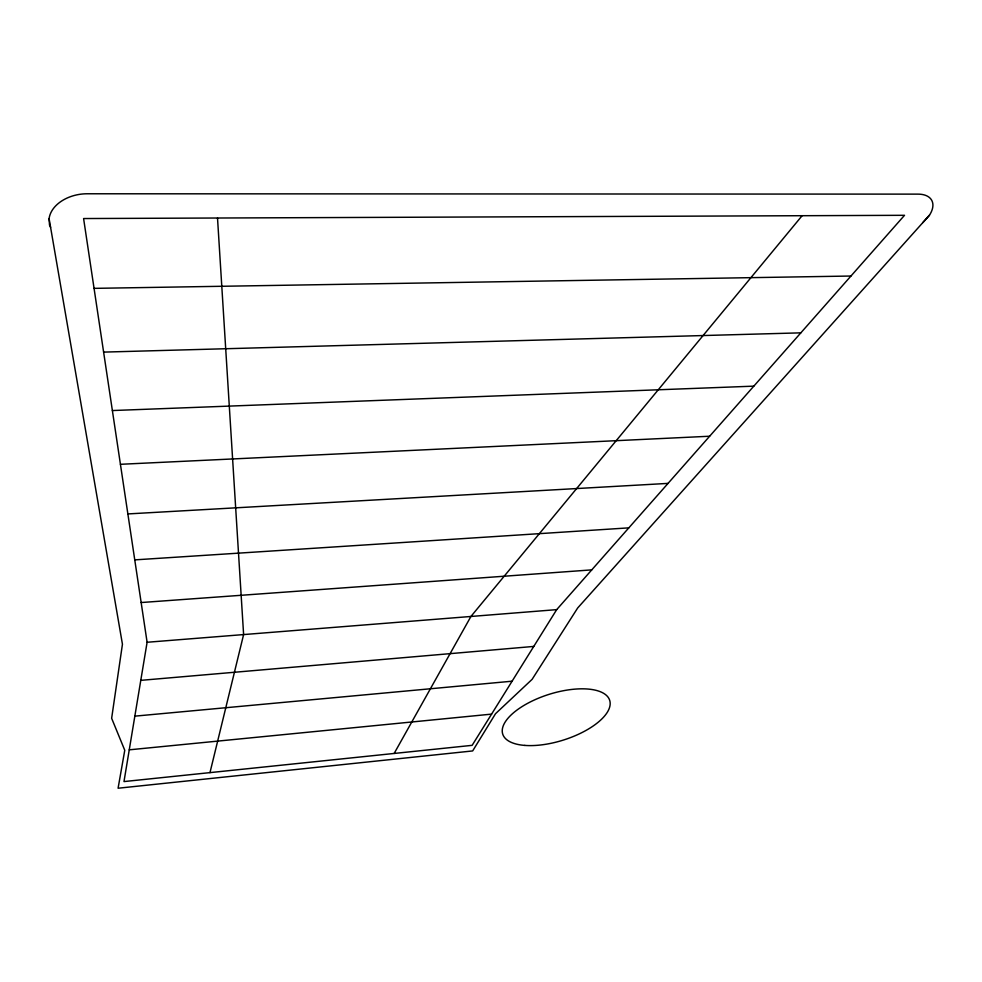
<?xml version="1.0" encoding="UTF-8"?>
<svg xmlns="http://www.w3.org/2000/svg" width="982" height="982" viewBox="0 0 982 982"><rect width="100%" height="100%" fill="white"/><g stroke="black" fill="none" stroke-linecap="round" stroke-linejoin="round"><path stroke-width="1.47" d="M147.104 642.265L123.99 781.574L472.133 745.338L556.684 609.638L904.52 215.304L83.593 218.544L147.104 642.265L556.684 609.638M209.976 772.625L243.61 634.568L217.513 218.016M394.15 753.452L470.93 616.463L802.122 215.709M50.598 227.345L49.505 225.013L49.1 218.679A34.665 24.145 -8.4 0 1 87.14 193.773L917.924 194.129A30.896 16.927 -28.4 0 1 929.463 215.205L922.859 222.57M929.463 215.205L577.686 607.968L532.121 679.335L495.505 713.73L472.661 750.935L118.086 788.227L124.763 750.273L111.641 718.296L122.443 644.229L49.1 218.679M129.256 749.831L491.577 714.123M134.841 716.148L512.101 681.201M140.782 680.354L533.766 646.426M141.15 602.543L591.753 569.879M134.755 559.875L628.811 527.862M127.869 513.93L668.042 483.39M120.43 464.302L709.642 436.229M112.378 410.55L753.82 386.147M103.613 352.108L800.833 332.849M94.063 288.364L850.952 276.028M524.842 745.412A56.072 23.949 -17.5 0 0 609.92 706.021A56.072 23.949 -17.5 0 0 533.815 700.24A56.072 23.949 -17.5 0 0 524.842 745.412"/></g></svg>
